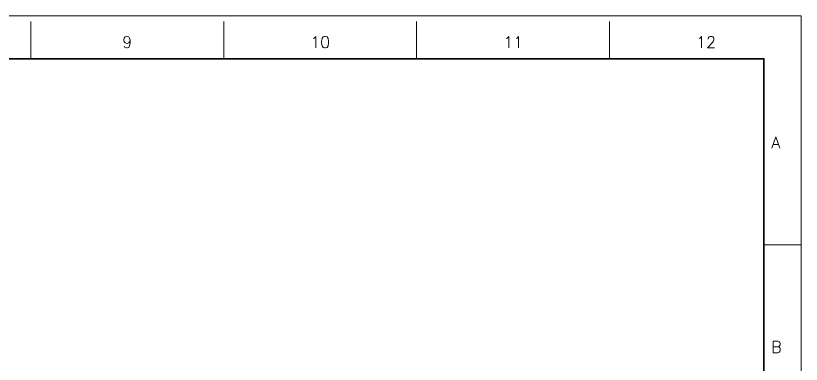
# Model space of a CAD drawing. Header units: millimetres. Extents: x 0 to 38884, y -3675 to 8056.
# Drawn here: x 13070 to 13887, y 2625 to 2988 of the extents above; entities that cross this region are included whole.
import ezdxf
from ezdxf.enums import TextEntityAlignment as Align

# ---------------------------------------------------------------- set-up
doc = ezdxf.new("R2010")
doc.units = ezdxf.units.MM
doc.header["$LTSCALE"] = 2.4
doc.layers.add('90_FRAME', color=5, linetype='Continuous', lineweight=35)
doc.layers.add('91_BLANK', color=5, linetype='Continuous', lineweight=0, plot=False)
doc.styles.add('KSS_TXT', font='txt.shx', dxfattribs={"bigfont": 'extfont2.shx'})

msp = doc.modelspace()

# ---------------------------------------------------------------- linework, layer by layer
at = {"layer": '90_FRAME', "color": 4, "lineweight": 13}
for p, q in [((13085.4691, 2943.2888), (13085.4691, 2982.1746)), ((13286.2693, 2943.2888), (13286.2693, 2982.1746)), ((13487.0695, 2943.2888), (13487.0695, 2982.1746)), ((13687.8697, 2943.2888), (13687.8697, 2982.1746)), ((13887.344, 2749.6829), (13848.4582, 2749.6829))]:
    msp.add_line(p, q, dxfattribs=at)
at = {"layer": '90_FRAME'}
msp.add_lwpolyline([(11519.2791, 1278.1271), (13848.4582, 1278.1271), (13848.4582, 2943.2888), (11519.2791, 2943.2888)], close=True, dxfattribs=at)
at = {"layer": '91_BLANK'}
msp.add_lwpolyline([(11402.7414, 1239.4152), (13887.344, 1239.4152), (13887.344, 2988.1746), (11402.7414, 2988.1746)], close=True, dxfattribs=at)

# ---------------------------------------------------------------- texts
at = {"layer": '90_FRAME', "color": 0, "lineweight": 13, "style": 'KSS_TXT'}
for s, p in [('9', (13185.8692, 2951.0339)), ('10', (13386.6694, 2951.0339)), ('11', (13587.4696, 2951.0339)), ('12', (13788.2699, 2951.0339))]:
    msp.add_text(s, height=12, dxfattribs=at).set_placement(p, align=Align.BOTTOM_CENTER)
for s, p in [('A', (13856.1885, 2856.1788)), ('B', (13856.1885, 2643.1871))]:
    msp.add_text(s, height=12, dxfattribs=at).set_placement(p, align=Align.MIDDLE_LEFT)

doc.saveas('drawing.dxf')
